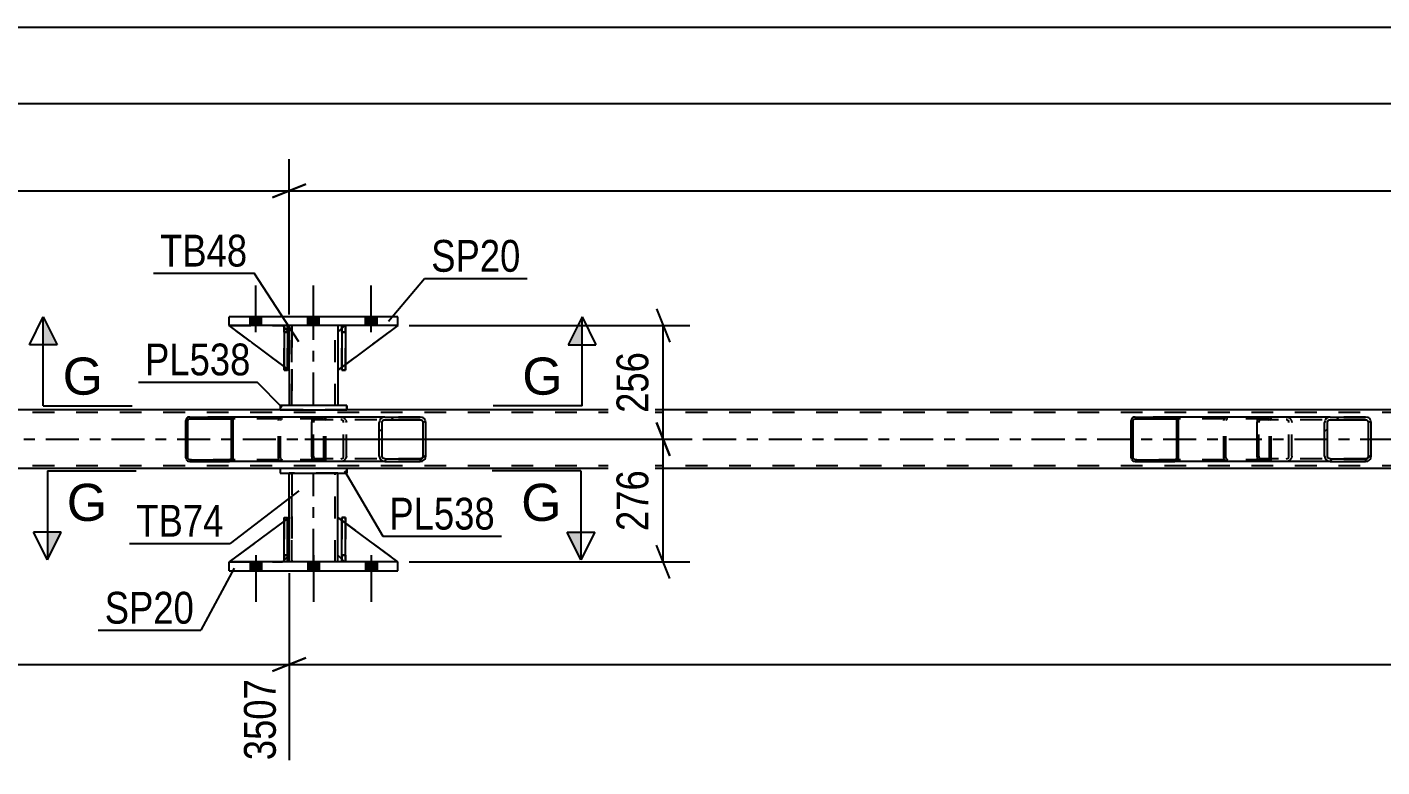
# Model space of a CAD drawing. Header units: millimetres. Extents: x 0 to 841, y 0 to 594.
# Drawn here: x 215.6 to 337.6, y 207.5 to 274.2 of the extents above; entities that cross this region are included whole.
import ezdxf

# ---------------------------------------------------------------- set-up
doc = ezdxf.new("R2010")
doc.units = ezdxf.units.MM
doc.linetypes.add('DXK_LINE_DOT2', pattern=[3.9198, 1.9599, -1.9599])
doc.linetypes.add('DXK_LINE_DOT3', pattern=[5.9187, 2.979, -0.9799, 0.9799, -0.9799])
doc.styles.add('Arial', font='ARIAL.TTF', dxfattribs={"height": 0.2})
doc.styles.add('Arial Narrow', font='ARIALN.TTF', dxfattribs={"height": 0.2})

# ---------------------------------------------------------------- blocks, each defined once
blk = doc.blocks.new('Bolt-814748305-2483 - 2466')
at = {"linetype": 'Continuous'}
for points in [[(236.73, 225.99), (235.69, 225.99), (235.69, 225.19), (236.73, 225.19)], [(236.73, 225.99), (235.69, 225.99), (235.69, 225.19), (236.73, 225.19)], [(236.73, 225.99), (235.69, 225.99), (235.69, 225.19), (236.73, 225.19)], [(241.93, 225.99), (240.89, 225.99), (240.89, 225.19), (241.93, 225.19)], [(241.93, 225.99), (240.89, 225.99), (240.89, 225.19), (241.93, 225.19)], [(247.13, 225.99), (246.09, 225.99), (246.09, 225.19), (247.13, 225.19)], [(247.13, 225.99), (246.09, 225.99), (246.09, 225.19), (247.13, 225.19)], [(247.13, 225.99), (246.09, 225.99), (246.09, 225.19), (247.13, 225.19)]]:
    blk.add_hatch(color=1, dxfattribs=at).paths.add_polyline_path(points)
at = {"color": 1, "linetype": 'Continuous'}
for p, q in [((235.69, 225.99), (235.69, 225.19)), ((235.69, 225.99), (235.69, 225.19)), ((235.69, 225.99), (235.69, 225.19)), ((236.21, 226.59), (236.21, 222.39)), ((236.21, 226.59), (236.21, 222.39)), ((236.21, 226.59), (236.21, 222.39)), ((236.73, 225.99), (236.73, 225.19)), ((236.73, 225.99), (236.73, 225.19)), ((236.73, 225.99), (236.73, 225.19)), ((240.89, 225.99), (240.89, 225.19)), ((240.89, 225.99), (240.89, 225.19)), ((241.41, 226.59), (241.41, 222.39)), ((241.41, 226.59), (241.41, 222.39)), ((241.93, 225.99), (241.93, 225.19)), ((241.93, 225.99), (241.93, 225.19)), ((246.09, 225.99), (246.09, 225.19)), ((246.09, 225.99), (246.09, 225.19)), ((246.09, 225.99), (246.09, 225.19)), ((246.61, 226.59), (246.61, 222.39)), ((246.61, 226.59), (246.61, 222.39)), ((246.61, 226.59), (246.61, 222.39)), ((247.13, 225.99), (247.13, 225.19)), ((247.13, 225.99), (247.13, 225.19)), ((247.13, 225.99), (247.13, 225.19))]:
    blk.add_line(p, q, dxfattribs=at)
blk = doc.blocks.new('Part-814748305-2604 - 2466')
at = {"color": 2, "linetype": 'Continuous'}
for p, q in [((244.28, 247.27), (243.96, 247.27)), ((243.96, 247.27), (243.96, 243.27)), ((244.28, 247.27), (244.28, 247.27)), ((244.28, 247.27), (244.28, 243.27)), ((244.28, 243.27), (243.96, 243.27))]:
    blk.add_line(p, q, dxfattribs=at)
at = {"color": 7, "linetype": 'DXK_LINE_DOT2'}
for p, q in [((243.96, 246.67), (243.96, 247.27)), ((244.28, 246.67), (243.96, 246.67)), ((243.96, 246.67), (243.96, 243.27)), ((244.28, 246.67), (244.28, 247.27)), ((244.28, 247.27), (244.28, 247.27)), ((244.28, 243.27), (244.28, 246.67))]:
    blk.add_line(p, q, dxfattribs=at)
blk = doc.blocks.new('Bolt-814748305-2484 - 2466')
at = {"linetype": 'Continuous'}
for points in [[(235.69, 247.27), (236.73, 247.27), (236.73, 248.07), (235.69, 248.07)], [(235.69, 247.27), (236.73, 247.27), (236.73, 248.07), (235.69, 248.07)], [(235.69, 247.27), (236.73, 247.27), (236.73, 248.07), (235.69, 248.07)], [(240.89, 247.27), (241.93, 247.27), (241.93, 248.07), (240.89, 248.07)], [(240.89, 247.27), (241.93, 247.27), (241.93, 248.07), (240.89, 248.07)], [(246.09, 247.27), (247.13, 247.27), (247.13, 248.07), (246.09, 248.07)], [(246.09, 247.27), (247.13, 247.27), (247.13, 248.07), (246.09, 248.07)], [(246.09, 247.27), (247.13, 247.27), (247.13, 248.07), (246.09, 248.07)]]:
    blk.add_hatch(color=1, dxfattribs=at).paths.add_polyline_path(points)
at = {"color": 1, "linetype": 'Continuous'}
for p, q in [((236.21, 246.67), (236.21, 250.87)), ((236.21, 246.67), (236.21, 250.87)), ((236.21, 246.67), (236.21, 250.87)), ((241.41, 246.67), (241.41, 250.87)), ((241.41, 246.67), (241.41, 250.87)), ((246.61, 246.67), (246.61, 250.87)), ((246.61, 246.67), (246.61, 250.87)), ((246.61, 246.67), (246.61, 250.87)), ((235.69, 247.27), (235.69, 248.07)), ((235.69, 247.27), (235.69, 248.07)), ((235.69, 247.27), (235.69, 248.07)), ((236.73, 247.27), (236.73, 248.07)), ((236.73, 247.27), (236.73, 248.07)), ((236.73, 247.27), (236.73, 248.07)), ((240.89, 247.27), (240.89, 248.07)), ((240.89, 247.27), (240.89, 248.07)), ((241.93, 247.27), (241.93, 248.07)), ((241.93, 247.27), (241.93, 248.07)), ((246.09, 247.27), (246.09, 248.07)), ((246.09, 247.27), (246.09, 248.07)), ((246.09, 247.27), (246.09, 248.07)), ((247.13, 247.27), (247.13, 248.07)), ((247.13, 247.27), (247.13, 248.07)), ((247.13, 247.27), (247.13, 248.07))]:
    blk.add_line(p, q, dxfattribs=at)
blk = doc.blocks.new('Part-814748305-2548 - 2466')
at = {"color": 7, "linetype": 'DXK_LINE_DOT2'}
for p, q in [((762.93, 239.43), (98.59, 239.43)), ((244.41, 239.67), (238.41, 239.67)), ((762.93, 234.63), (98.59, 234.63)), ((244.41, 234.39), (238.41, 234.39))]:
    blk.add_line(p, q, dxfattribs=at)
at = {"color": 2, "linetype": 'Continuous'}
for p, q in [((238.41, 239.67), (99.93, 239.67)), ((493.81, 239.67), (244.41, 239.67)), ((238.41, 234.39), (99.93, 234.39)), ((493.81, 234.39), (244.41, 234.39))]:
    blk.add_line(p, q, dxfattribs=at)
at = {"color": 7, "linetype": 'DXK_LINE_DOT3'}
blk.add_line((98.92, 237.03), (762.93, 237.03), dxfattribs=at)
blk = doc.blocks.new('Part-814748305-2610 - 2466')
at = {"linetype": 'Continuous'}
h = blk.add_hatch(dxfattribs=at)
h.set_pattern_fill('', scale=0.7, style=0, pattern_type=0)
h.set_pattern_definition([(45, (234.1499, 238.8336), (-1.57154, 1.57154), [])])
h.paths.add_polyline_path([(234.18, 238.71), (234.15, 238.83), (234.08, 238.94), (233.97, 239.01), (233.84, 239.03), (230.26, 239.03), (230.13, 239.01), (230.02, 238.94), (229.95, 238.83), (229.92, 238.71), (229.92, 235.35), (229.95, 235.23), (230.02, 235.12), (230.13, 235.06), (230.26, 235.03), (233.84, 235.03), (233.97, 235.06), (234.08, 235.12), (234.15, 235.23), (234.18, 235.35)])
h.paths.add_polyline_path([(233.99, 235.29), (233.96, 235.24), (233.9, 235.2), (233.84, 235.19), (230.26, 235.19), (230.19, 235.2), (230.14, 235.24), (230.1, 235.29), (230.09, 235.35), (230.09, 238.71), (230.1, 238.77), (230.14, 238.82), (230.19, 238.86), (230.26, 238.87), (233.84, 238.87), (233.9, 238.86), (233.96, 238.82), (233.99, 238.77), (234.01, 238.71), (234.01, 235.35)])
at = {"color": 2, "linetype": 'Continuous'}
for p, q in [((229.95, 238.83), (229.92, 238.71)), ((229.92, 235.35), (229.92, 238.71)), ((230.09, 238.71), (230.1, 238.77)), ((230.09, 235.35), (230.09, 238.71)), ((230.1, 238.77), (230.14, 238.82)), ((230.26, 239.03), (230.13, 239.01)), ((230.14, 238.82), (230.19, 238.86)), ((230.19, 238.86), (230.26, 238.87)), ((230.26, 239.03), (233.84, 239.03)), ((230.26, 238.87), (233.84, 238.87)), ((241.53, 239.03), (233.84, 239.03)), ((233.97, 239.01), (233.84, 239.03)), ((233.84, 238.87), (233.9, 238.86)), ((233.9, 238.86), (233.96, 238.82)), ((233.96, 238.82), (233.99, 238.77)), ((233.99, 238.77), (234.01, 238.71)), ((234.01, 235.35), (234.01, 238.71)), ((234.18, 238.71), (234.15, 238.83)), ((234.18, 235.35), (234.18, 238.71)), ((229.92, 235.35), (229.95, 235.23)), ((230.1, 235.29), (230.09, 235.35)), ((230.14, 235.24), (230.1, 235.29)), ((230.13, 235.06), (230.26, 235.03)), ((230.19, 235.2), (230.14, 235.24)), ((230.26, 235.19), (230.19, 235.2)), ((230.26, 235.19), (233.84, 235.19)), ((230.26, 235.03), (233.84, 235.03)), ((233.9, 235.2), (233.84, 235.19)), ((233.84, 235.03), (233.97, 235.06)), ((241.53, 235.03), (233.84, 235.03)), ((233.96, 235.24), (233.9, 235.2)), ((233.99, 235.29), (233.96, 235.24)), ((234.01, 235.35), (233.99, 235.29)), ((234.15, 235.23), (234.18, 235.35))]:
    blk.add_line(p, q, dxfattribs=at)
at = {"color": 7, "linetype": 'DXK_LINE_DOT2'}
for p, q in [((233.84, 239.03), (230.26, 239.03)), ((242.18, 238.87), (230.26, 238.87)), ((238.27, 238.71), (238.29, 238.83)), ((238.27, 235.35), (238.27, 238.71)), ((238.45, 238.77), (238.44, 238.71)), ((238.44, 235.35), (238.44, 238.71)), ((238.49, 238.82), (238.45, 238.77)), ((238.48, 239.01), (238.61, 239.03)), ((238.54, 238.86), (238.49, 238.82)), ((238.61, 238.87), (238.54, 238.86)), ((242.18, 239.03), (241.53, 239.03)), ((242.18, 239.03), (242.31, 239.01)), ((242.25, 238.86), (242.18, 238.87)), ((242.3, 238.82), (242.25, 238.86)), ((242.34, 238.77), (242.3, 238.82)), ((242.35, 238.71), (242.34, 238.77)), ((242.35, 235.35), (242.35, 238.71)), ((242.5, 238.83), (242.52, 238.73)), ((242.52, 238.73), (242.53, 238.71)), ((242.53, 235.35), (242.53, 238.71)), ((242.18, 235.19), (230.26, 235.19)), ((233.84, 235.03), (230.26, 235.03)), ((238.29, 235.23), (238.27, 235.35)), ((238.44, 235.35), (238.45, 235.29)), ((238.45, 235.29), (238.49, 235.24)), ((238.61, 235.03), (238.48, 235.06)), ((238.49, 235.24), (238.5, 235.23)), ((238.5, 235.23), (238.54, 235.2)), ((238.54, 235.2), (238.61, 235.19)), ((242.18, 235.03), (241.53, 235.03)), ((242.18, 235.19), (242.25, 235.2)), ((242.31, 235.06), (242.18, 235.03)), ((242.25, 235.2), (242.3, 235.24)), ((242.3, 235.24), (242.34, 235.29)), ((242.34, 235.29), (242.35, 235.35)), ((242.52, 235.33), (242.5, 235.23)), ((242.53, 235.35), (242.52, 235.33))]:
    blk.add_line(p, q, dxfattribs=at)
at = {"color": 2, "linetype": 'Continuous'}
for centre, start, end in [((230.25, 238.7), 110.7583, 155.68), ((233.85, 238.7), 24.32, 69.2417), ((230.25, 235.36), 204.32, 249.2417), ((233.85, 235.36), 290.7583, 335.68)]:
    blk.add_arc(centre, 0.331, start, end, dxfattribs=at)
at = {"color": 7, "linetype": 'DXK_LINE_DOT2'}
for centre, start, end in [((238.6, 238.7), 110.7583, 155.68), ((242.2, 238.7), 24.32, 69.2417), ((238.6, 235.36), 204.32, 249.2417), ((242.2, 235.36), 290.7583, 335.68)]:
    blk.add_arc(centre, 0.331, start, end, dxfattribs=at)
blk = doc.blocks.new('Part-814748305-2624 - 2466')
at = {"color": 2, "linetype": 'Continuous'}
for p, q in [((239.21, 247.27), (239.21, 246.67)), ((243.61, 247.27), (243.61, 246.67)), ((239.21, 243.27), (239.21, 240.07)), ((243.61, 243.27), (243.61, 240.07))]:
    blk.add_line(p, q, dxfattribs=at)
at = {"color": 7, "linetype": 'DXK_LINE_DOT2'}
for p, q in [((243.61, 247.27), (239.21, 247.27)), ((239.21, 247.27), (239.21, 240.07)), ((239.21, 246.67), (239.21, 243.27)), ((239.45, 240.07), (239.45, 247.27)), ((239.45, 247.27), (239.45, 240.07)), ((243.37, 240.07), (243.37, 247.27)), ((243.37, 240.07), (243.37, 247.27)), ((243.61, 247.27), (243.61, 240.07)), ((243.61, 246.67), (243.61, 243.27)), ((243.61, 240.07), (239.21, 240.07))]:
    blk.add_line(p, q, dxfattribs=at)
at = {"color": 7, "linetype": 'DXK_LINE_DOT3'}
blk.add_line((241.41, 240.07), (241.41, 247.27), dxfattribs=at)
blk = doc.blocks.new('Part-814748305-2597 - 2466')
at = {"color": 2, "linetype": 'Continuous'}
for p, q in [((238.41, 240.07), (238.41, 239.67)), ((244.41, 240.07), (238.41, 240.07)), ((238.41, 239.67), (244.41, 239.67)), ((244.41, 240.07), (244.41, 239.67)), ((244.41, 240.07), (244.41, 240.07)), ((244.41, 239.67), (244.41, 239.67))]:
    blk.add_line(p, q, dxfattribs=at)
at = {"color": 7, "linetype": 'DXK_LINE_DOT2'}
for p, q in [((238.41, 240.07), (238.41, 239.67)), ((244.41, 239.67), (244.41, 240.07)), ((244.41, 240.07), (244.41, 240.07)), ((244.41, 239.67), (244.41, 239.67))]:
    blk.add_line(p, q, dxfattribs=at)
blk = doc.blocks.new('Part-814748305-2609 - 2466')
at = {"linetype": 'Continuous'}
h = blk.add_hatch(dxfattribs=at)
h.set_pattern_fill('', scale=0.7, style=0, pattern_type=0)
h.set_pattern_definition([(45, (251.4817, 238.7348), (-1.57154, 1.57154), [])])
h.paths.add_polyline_path([(251.52, 238.55), (251.48, 238.73), (251.37, 238.89), (251.21, 238.99), (251.02, 239.03), (247.83, 239.03), (247.64, 238.99), (247.48, 238.89), (247.37, 238.73), (247.33, 238.55), (247.33, 235.51), (247.37, 235.33), (247.48, 235.17), (247.64, 235.07), (247.83, 235.03), (251.02, 235.03), (251.21, 235.07), (251.37, 235.17), (251.48, 235.33), (251.52, 235.51)])
h.paths.add_polyline_path([(251.25, 235.42), (251.19, 235.34), (251.11, 235.29), (251.02, 235.27), (247.83, 235.27), (247.74, 235.29), (247.66, 235.34), (247.6, 235.42), (247.58, 235.51), (247.58, 238.55), (247.6, 238.64), (247.66, 238.72), (247.74, 238.77), (247.83, 238.79), (251.02, 238.79), (251.11, 238.77), (251.19, 238.72), (251.25, 238.64), (251.27, 238.55), (251.27, 235.51)])
at = {"color": 2, "linetype": 'Continuous'}
for p, q in [((241.26, 238.55), (241.28, 238.73)), ((241.26, 235.51), (241.26, 238.55)), ((241.28, 238.73), (241.34, 238.89)), ((241.34, 238.89), (241.43, 238.99)), ((241.43, 238.99), (241.53, 239.03)), ((247.83, 239.03), (241.53, 239.03)), ((247.37, 238.73), (247.33, 238.55)), ((247.33, 235.51), (247.33, 238.55)), ((247.58, 238.55), (247.6, 238.64)), ((247.58, 235.51), (247.58, 238.55)), ((247.6, 238.64), (247.66, 238.72)), ((247.83, 239.03), (247.64, 238.99)), ((247.66, 238.72), (247.74, 238.77)), ((247.74, 238.77), (247.83, 238.79)), ((247.83, 239.03), (251.02, 239.03)), ((247.83, 238.79), (251.02, 238.79)), ((251.21, 238.99), (251.02, 239.03)), ((251.02, 238.79), (251.11, 238.77)), ((251.11, 238.77), (251.19, 238.72)), ((251.19, 238.72), (251.25, 238.64)), ((251.25, 238.64), (251.27, 238.55)), ((251.27, 235.51), (251.27, 238.55)), ((251.52, 238.55), (251.48, 238.73)), ((251.52, 235.51), (251.52, 238.55)), ((241.28, 235.33), (241.26, 235.51)), ((247.33, 235.51), (247.37, 235.33)), ((247.6, 235.42), (247.58, 235.51)), ((251.27, 235.51), (251.25, 235.42)), ((251.48, 235.33), (251.52, 235.51)), ((241.34, 235.17), (241.28, 235.33)), ((241.43, 235.07), (241.34, 235.17)), ((241.53, 235.03), (241.43, 235.07)), ((247.83, 235.03), (241.53, 235.03)), ((247.66, 235.34), (247.6, 235.42)), ((247.64, 235.07), (247.83, 235.03)), ((247.74, 235.29), (247.66, 235.34)), ((247.83, 235.27), (247.74, 235.29)), ((247.83, 235.27), (251.02, 235.27)), ((247.83, 235.03), (251.02, 235.03)), ((251.11, 235.29), (251.02, 235.27)), ((251.02, 235.03), (251.21, 235.07)), ((251.19, 235.34), (251.11, 235.29)), ((251.25, 235.42), (251.19, 235.34))]:
    blk.add_line(p, q, dxfattribs=at)
at = {"color": 7, "linetype": 'DXK_LINE_DOT2'}
for p, q in [((241.41, 238.64), (241.4, 238.55)), ((241.4, 235.51), (241.4, 238.55)), ((241.44, 238.72), (241.41, 238.64)), ((241.48, 238.77), (241.44, 238.72)), ((241.53, 238.79), (241.48, 238.77)), ((251.02, 238.79), (241.53, 238.79)), ((242.53, 238.79), (242.53, 239.03)), ((243.87, 239.03), (244.06, 238.99)), ((243.96, 238.77), (243.87, 238.79)), ((244.04, 238.72), (243.96, 238.77)), ((244.1, 238.64), (244.04, 238.72)), ((244.12, 238.55), (244.1, 238.64)), ((244.12, 235.51), (244.12, 238.55)), ((244.33, 238.73), (244.37, 238.55)), ((244.37, 235.51), (244.37, 238.55)), ((251.02, 239.03), (247.83, 239.03)), ((241.4, 235.51), (241.41, 235.42)), ((244.1, 235.42), (244.12, 235.51)), ((244.37, 235.51), (244.33, 235.33)), ((241.41, 235.42), (241.44, 235.34)), ((241.44, 235.34), (241.48, 235.29)), ((241.48, 235.29), (241.53, 235.27)), ((251.02, 235.27), (241.53, 235.27)), ((242.53, 235.03), (242.53, 235.27)), ((243.87, 235.27), (243.96, 235.29)), ((244.06, 235.07), (243.87, 235.03)), ((243.96, 235.29), (244.04, 235.34)), ((244.04, 235.34), (244.1, 235.42)), ((251.02, 235.03), (247.83, 235.03))]:
    blk.add_line(p, q, dxfattribs=at)
for centre, start, end in [((243.88, 238.54), 23.8494, 68.8059), ((243.88, 235.53), 291.1941, 336.1506)]:
    blk.add_arc(centre, 0.492, start, end, dxfattribs=at)
at = {"color": 2, "linetype": 'Continuous'}
for centre, start, end in [((247.82, 238.54), 111.1941, 156.1506), ((251.03, 238.54), 23.8494, 68.8059), ((247.82, 235.53), 203.8494, 248.8059), ((251.03, 235.53), 291.1941, 336.1506)]:
    blk.add_arc(centre, 0.492, start, end, dxfattribs=at)
blk = doc.blocks.new('Part-814748305-2626 - 2466')
at = {"color": 7, "linetype": 'DXK_LINE_DOT2'}
for p, q in [((238.76, 246.67), (238.76, 247.27)), ((238.76, 247.27), (238.76, 247.27)), ((238.76, 247.27), (238.76, 243.27)), ((239.08, 247.27), (238.76, 247.27)), ((238.76, 243.27), (238.76, 246.67)), ((238.76, 246.67), (239.08, 246.67)), ((239.08, 246.67), (239.08, 247.27)), ((239.08, 243.27), (239.08, 247.27)), ((239.08, 246.67), (239.08, 243.27)), ((238.76, 243.27), (239.08, 243.27))]:
    blk.add_line(p, q, dxfattribs=at)
blk = doc.blocks.new('Part-814748305-2706 - 2466')
at = {"color": 2, "linetype": 'Continuous'}
for p, q in [((243.61, 226.59), (243.61, 229.99)), ((243.96, 229.73), (243.61, 229.99)), ((249.01, 225.99), (244.28, 229.49)), ((243.96, 226.24), (243.61, 226.59))]:
    blk.add_line(p, q, dxfattribs=at)
at = {"color": 7, "linetype": 'DXK_LINE_DOT2'}
for p, q in [((244.28, 229.49), (243.96, 229.73)), ((244.21, 225.99), (243.96, 226.24)), ((249.01, 225.99), (244.21, 225.99)), ((249.01, 225.99), (249.01, 225.99)), ((249.01, 225.99), (249.01, 225.99))]:
    blk.add_line(p, q, dxfattribs=at)
blk = doc.blocks.new('Part-814748305-2707 - 2466')
at = {"color": 7, "linetype": 'DXK_LINE_DOT2'}
for p, q in [((243.61, 226.59), (243.61, 229.99)), ((243.61, 229.99), (249.01, 225.99)), ((244.21, 225.99), (243.61, 226.59)), ((249.01, 225.99), (244.21, 225.99))]:
    blk.add_line(p, q, dxfattribs=at)
blk = doc.blocks.new('Part-814748305-2708 - 2466')
at = {"color": 7, "linetype": 'DXK_LINE_DOT2'}
for p, q in [((243.96, 246.67), (243.96, 247.27)), ((243.96, 247.27), (243.96, 247.27)), ((243.96, 247.27), (243.96, 243.27)), ((244.28, 247.27), (243.96, 247.27)), ((243.96, 243.27), (243.96, 246.67)), ((243.96, 246.67), (244.28, 246.67)), ((244.28, 246.67), (244.28, 247.27)), ((244.28, 243.27), (244.28, 247.27)), ((244.28, 246.67), (244.28, 243.27)), ((243.96, 243.27), (244.28, 243.27))]:
    blk.add_line(p, q, dxfattribs=at)
blk = doc.blocks.new('Part-814748305-2709 - 2466')
at = {"color": 2, "linetype": 'Continuous'}
for p, q in [((238.76, 229.66), (233.81, 225.99)), ((239.21, 229.99), (239.08, 229.9)), ((239.21, 226.59), (239.21, 229.99)), ((238.76, 226.14), (238.61, 225.99)), ((239.21, 226.59), (239.08, 226.46)), ((239.21, 226.59), (239.21, 226.59))]:
    blk.add_line(p, q, dxfattribs=at)
at = {"color": 7, "linetype": 'DXK_LINE_DOT2'}
for p, q in [((239.08, 229.9), (238.76, 229.66)), ((239.21, 226.59), (239.21, 229.99)), ((233.81, 225.99), (238.61, 225.99)), ((239.21, 226.59), (238.61, 225.99)), ((239.08, 226.46), (238.76, 226.14))]:
    blk.add_line(p, q, dxfattribs=at)
blk = doc.blocks.new('Part-814748305-2710 - 2466')
at = {"color": 7, "linetype": 'DXK_LINE_DOT2'}
for p, q in [((239.21, 229.99), (233.81, 225.99)), ((239.21, 226.59), (239.21, 229.99)), ((239.21, 229.99), (239.21, 226.59)), ((233.81, 225.99), (238.61, 225.99)), ((238.61, 225.99), (239.21, 226.59)), ((239.21, 226.59), (238.61, 225.99)), ((239.21, 226.59), (239.21, 226.59))]:
    blk.add_line(p, q, dxfattribs=at)
blk = doc.blocks.new('Part-814748305-2711 - 2466')
at = {"color": 2, "linetype": 'Continuous'}
for p, q in [((238.76, 225.99), (238.76, 229.99)), ((238.76, 229.99), (239.08, 229.99)), ((239.08, 225.99), (239.08, 229.99)), ((238.76, 225.99), (238.76, 225.99)), ((239.08, 225.99), (238.76, 225.99))]:
    blk.add_line(p, q, dxfattribs=at)
at = {"color": 7, "linetype": 'DXK_LINE_DOT2'}
for p, q in [((238.76, 229.99), (238.76, 226.59)), ((239.08, 226.59), (239.08, 229.99)), ((238.76, 226.59), (238.76, 225.99)), ((238.76, 226.59), (239.08, 226.59)), ((239.08, 225.99), (239.08, 226.59)), ((239.08, 225.99), (239.08, 225.99))]:
    blk.add_line(p, q, dxfattribs=at)
blk = doc.blocks.new('Part-814748305-2713 - 2466')
at = {"color": 7, "linetype": 'DXK_LINE_DOT2'}
for p, q in [((238.76, 229.99), (239.08, 229.99)), ((238.76, 226.59), (238.76, 229.99)), ((238.76, 229.99), (238.76, 225.99)), ((239.08, 229.99), (239.08, 226.59)), ((239.08, 225.99), (239.08, 229.9)), ((239.08, 226.59), (238.76, 226.59)), ((238.76, 225.99), (238.76, 226.59)), ((239.08, 225.99), (238.76, 225.99)), ((239.08, 226.59), (239.08, 225.99)), ((239.08, 225.99), (239.08, 225.99))]:
    blk.add_line(p, q, dxfattribs=at)
blk = doc.blocks.new('Part-814748305-2715 - 2466')
at = {"linetype": 'Continuous'}
h = blk.add_hatch(dxfattribs=at)
h.set_pattern_fill('', scale=0.7, style=0, pattern_type=0)
h.set_pattern_definition([(45, (336.616, 238.7348), (-1.57154, 1.57154), [])])
h.paths.add_polyline_path([(336.65, 238.55), (336.62, 238.73), (336.51, 238.89), (336.34, 238.99), (336.15, 239.03), (332.97, 239.03), (332.77, 238.99), (332.61, 238.89), (332.5, 238.73), (332.46, 238.55), (332.46, 235.51), (332.5, 235.33), (332.61, 235.17), (332.77, 235.07), (332.97, 235.03), (336.15, 235.03), (336.34, 235.07), (336.51, 235.17), (336.62, 235.33), (336.65, 235.51)])
h.paths.add_polyline_path([(336.38, 235.42), (336.33, 235.34), (336.25, 235.29), (336.15, 235.27), (332.97, 235.27), (332.87, 235.29), (332.79, 235.34), (332.73, 235.42), (332.72, 235.51), (332.72, 238.55), (332.73, 238.64), (332.79, 238.72), (332.87, 238.77), (332.97, 238.79), (336.15, 238.79), (336.25, 238.77), (336.33, 238.72), (336.38, 238.64), (336.4, 238.55), (336.4, 235.51)])
at = {"color": 2, "linetype": 'Continuous'}
for p, q in [((326.4, 238.55), (326.42, 238.73)), ((326.4, 235.51), (326.4, 238.55)), ((326.42, 238.73), (326.48, 238.89)), ((326.48, 238.89), (326.56, 238.99)), ((326.56, 238.99), (326.67, 239.03)), ((332.97, 239.03), (326.67, 239.03)), ((332.5, 238.73), (332.46, 238.55)), ((332.46, 235.51), (332.46, 238.55)), ((332.72, 238.55), (332.73, 238.64)), ((332.72, 235.51), (332.72, 238.55)), ((332.73, 238.64), (332.79, 238.72)), ((332.97, 239.03), (332.77, 238.99)), ((332.79, 238.72), (332.87, 238.77)), ((332.87, 238.77), (332.97, 238.79)), ((332.97, 239.03), (336.15, 239.03)), ((332.97, 238.79), (336.15, 238.79)), ((336.34, 238.99), (336.15, 239.03)), ((336.15, 238.79), (336.25, 238.77)), ((336.25, 238.77), (336.33, 238.72)), ((336.33, 238.72), (336.38, 238.64)), ((336.38, 238.64), (336.4, 238.55)), ((336.4, 235.51), (336.4, 238.55)), ((336.65, 238.55), (336.62, 238.73)), ((336.65, 235.51), (336.65, 238.55)), ((326.42, 235.33), (326.4, 235.51)), ((332.46, 235.51), (332.5, 235.33)), ((332.73, 235.42), (332.72, 235.51)), ((336.4, 235.51), (336.38, 235.42)), ((336.62, 235.33), (336.65, 235.51)), ((326.48, 235.17), (326.42, 235.33)), ((326.56, 235.07), (326.48, 235.17)), ((326.67, 235.03), (326.56, 235.07)), ((332.97, 235.03), (326.67, 235.03)), ((332.79, 235.34), (332.73, 235.42)), ((332.77, 235.07), (332.97, 235.03)), ((332.87, 235.29), (332.79, 235.34)), ((332.97, 235.27), (332.87, 235.29)), ((332.97, 235.27), (336.15, 235.27)), ((332.97, 235.03), (336.15, 235.03)), ((336.25, 235.29), (336.15, 235.27)), ((336.15, 235.03), (336.34, 235.07)), ((336.33, 235.34), (336.25, 235.29)), ((336.38, 235.42), (336.33, 235.34))]:
    blk.add_line(p, q, dxfattribs=at)
at = {"color": 7, "linetype": 'DXK_LINE_DOT2'}
for p, q in [((326.54, 238.64), (326.53, 238.55)), ((326.53, 235.51), (326.53, 238.55)), ((326.57, 238.72), (326.54, 238.64)), ((326.62, 238.77), (326.57, 238.72)), ((326.67, 238.79), (326.62, 238.77)), ((336.15, 238.79), (326.67, 238.79)), ((327.66, 238.79), (327.66, 239.03)), ((329, 239.03), (329.19, 238.99)), ((329.1, 238.77), (329, 238.79)), ((329.18, 238.72), (329.1, 238.77)), ((329.23, 238.64), (329.18, 238.72)), ((329.25, 238.55), (329.23, 238.64)), ((329.25, 235.51), (329.25, 238.55)), ((329.47, 238.73), (329.5, 238.55)), ((329.5, 235.51), (329.5, 238.55)), ((336.15, 239.03), (332.97, 239.03)), ((326.53, 235.51), (326.54, 235.42)), ((329.23, 235.42), (329.25, 235.51)), ((329.5, 235.51), (329.47, 235.33)), ((326.54, 235.42), (326.57, 235.34)), ((326.57, 235.34), (326.62, 235.29)), ((326.62, 235.29), (326.67, 235.27)), ((336.15, 235.27), (326.67, 235.27)), ((327.66, 235.03), (327.66, 235.27)), ((329, 235.27), (329.1, 235.29)), ((329.19, 235.07), (329, 235.03)), ((329.1, 235.29), (329.18, 235.34)), ((329.18, 235.34), (329.23, 235.42)), ((336.15, 235.03), (332.97, 235.03))]:
    blk.add_line(p, q, dxfattribs=at)
for centre, start, end in [((329.02, 238.54), 23.8494, 68.8059), ((329.02, 235.53), 291.1941, 336.1506)]:
    blk.add_arc(centre, 0.492, start, end, dxfattribs=at)
at = {"color": 2, "linetype": 'Continuous'}
for centre, start, end in [((332.95, 238.54), 111.1941, 156.1506), ((336.17, 238.54), 23.8494, 68.8059), ((332.95, 235.53), 203.8494, 248.8059), ((336.17, 235.53), 291.1941, 336.1506)]:
    blk.add_arc(centre, 0.492, start, end, dxfattribs=at)
blk = doc.blocks.new('Part-814748305-2717 - 2466')
at = {"color": 2, "linetype": 'Continuous'}
for p, q in [((239.08, 247.27), (238.76, 247.27)), ((238.76, 247.27), (238.76, 243.27)), ((239.08, 247.27), (239.08, 247.27)), ((239.08, 247.27), (239.08, 243.27)), ((239.08, 243.27), (238.76, 243.27))]:
    blk.add_line(p, q, dxfattribs=at)
at = {"color": 7, "linetype": 'DXK_LINE_DOT2'}
for p, q in [((238.76, 246.67), (238.76, 247.27)), ((239.08, 246.67), (238.76, 246.67)), ((238.76, 246.67), (238.76, 243.27)), ((239.08, 246.67), (239.08, 247.27)), ((239.08, 247.27), (239.08, 247.27)), ((239.08, 243.27), (239.08, 246.67))]:
    blk.add_line(p, q, dxfattribs=at)
blk = doc.blocks.new('Part-814748305-2718 - 2466')
at = {"color": 7, "linetype": 'DXK_LINE_DOT2'}
for p, q in [((239.21, 243.27), (233.81, 247.27)), ((233.81, 247.27), (238.61, 247.27)), ((238.61, 247.27), (239.21, 246.67)), ((239.21, 246.67), (238.61, 247.27)), ((239.21, 246.67), (239.21, 243.27)), ((239.21, 246.67), (239.21, 246.67)), ((239.21, 246.67), (239.21, 243.27))]:
    blk.add_line(p, q, dxfattribs=at)
blk = doc.blocks.new('Part-814748305-2719 - 2466')
at = {"color": 2, "linetype": 'Continuous'}
for p, q in [((238.76, 243.6), (233.81, 247.27)), ((238.76, 247.12), (238.61, 247.27)), ((239.21, 246.67), (239.08, 246.8)), ((239.21, 246.67), (239.21, 246.67)), ((239.21, 243.27), (239.21, 246.67)), ((239.08, 243.36), (239.21, 243.27)), ((239.21, 243.27), (239.21, 243.27))]:
    blk.add_line(p, q, dxfattribs=at)
at = {"color": 7, "linetype": 'DXK_LINE_DOT2'}
for p, q in [((238.61, 247.27), (233.81, 247.27)), ((238.61, 247.27), (239.21, 246.67)), ((239.08, 246.8), (238.76, 247.12)), ((239.21, 246.67), (239.21, 243.27)), ((239.08, 243.36), (238.76, 243.6))]:
    blk.add_line(p, q, dxfattribs=at)
blk = doc.blocks.new('Part-814748305-2720 - 2466')
at = {"color": 7, "linetype": 'DXK_LINE_DOT2'}
for p, q in [((244.21, 247.27), (243.61, 246.67)), ((243.61, 243.27), (249.01, 247.27)), ((243.61, 246.67), (243.61, 243.27)), ((249.01, 247.27), (244.21, 247.27))]:
    blk.add_line(p, q, dxfattribs=at)
blk = doc.blocks.new('Part-814748305-2721 - 2466')
at = {"color": 2, "linetype": 'Continuous'}
for p, q in [((243.96, 247.02), (243.61, 246.67)), ((243.61, 246.67), (243.61, 243.27)), ((249.01, 247.27), (244.28, 243.77)), ((243.96, 243.53), (243.61, 243.27))]:
    blk.add_line(p, q, dxfattribs=at)
at = {"color": 7, "linetype": 'DXK_LINE_DOT2'}
for p, q in [((244.21, 247.27), (243.96, 247.02)), ((249.01, 247.27), (244.21, 247.27)), ((244.28, 243.77), (243.96, 243.53))]:
    blk.add_line(p, q, dxfattribs=at)
blk = doc.blocks.new('Part-814748305-2740 - 2466')
at = {"linetype": 'Continuous'}
h = blk.add_hatch(dxfattribs=at)
h.set_pattern_fill('', scale=0.7, style=0, pattern_type=0)
h.set_pattern_definition([(45, (319.2841, 238.8336), (-1.57154, 1.57154), [])])
h.paths.add_polyline_path([(319.31, 238.71), (319.28, 238.83), (319.21, 238.94), (319.1, 239.01), (318.97, 239.03), (315.39, 239.03), (315.26, 239.01), (315.15, 238.94), (315.08, 238.83), (315.05, 238.71), (315.05, 235.35), (315.08, 235.23), (315.15, 235.12), (315.26, 235.06), (315.39, 235.03), (318.97, 235.03), (319.1, 235.06), (319.21, 235.12), (319.28, 235.23), (319.31, 235.35)])
h.paths.add_polyline_path([(319.13, 235.29), (319.09, 235.24), (319.03, 235.2), (318.97, 235.19), (315.39, 235.19), (315.33, 235.2), (315.27, 235.24), (315.24, 235.29), (315.22, 235.35), (315.22, 238.71), (315.24, 238.77), (315.27, 238.82), (315.33, 238.86), (315.39, 238.87), (318.97, 238.87), (319.03, 238.86), (319.09, 238.82), (319.13, 238.77), (319.14, 238.71), (319.14, 235.35)])
at = {"color": 2, "linetype": 'Continuous'}
for p, q in [((315.08, 238.83), (315.05, 238.71)), ((315.05, 235.35), (315.05, 238.71)), ((315.22, 238.71), (315.24, 238.77)), ((315.22, 235.35), (315.22, 238.71)), ((315.24, 238.77), (315.27, 238.82)), ((315.39, 239.03), (315.26, 239.01)), ((315.27, 238.82), (315.33, 238.86)), ((315.33, 238.86), (315.39, 238.87)), ((315.39, 239.03), (318.97, 239.03)), ((315.39, 238.87), (318.97, 238.87)), ((326.67, 239.03), (318.97, 239.03)), ((319.1, 239.01), (318.97, 239.03)), ((318.97, 238.87), (319.03, 238.86)), ((319.03, 238.86), (319.09, 238.82)), ((319.09, 238.82), (319.13, 238.77)), ((319.13, 238.77), (319.14, 238.71)), ((319.14, 235.35), (319.14, 238.71)), ((319.31, 238.71), (319.28, 238.83)), ((319.31, 235.35), (319.31, 238.71)), ((315.05, 235.35), (315.08, 235.23)), ((315.24, 235.29), (315.22, 235.35)), ((315.27, 235.24), (315.24, 235.29)), ((315.26, 235.06), (315.39, 235.03)), ((315.33, 235.2), (315.27, 235.24)), ((315.39, 235.19), (315.33, 235.2)), ((315.39, 235.19), (318.97, 235.19)), ((315.39, 235.03), (318.97, 235.03)), ((319.03, 235.2), (318.97, 235.19)), ((318.97, 235.03), (319.1, 235.06)), ((326.67, 235.03), (318.97, 235.03)), ((319.09, 235.24), (319.03, 235.2)), ((319.13, 235.29), (319.09, 235.24)), ((319.14, 235.35), (319.13, 235.29)), ((319.28, 235.23), (319.31, 235.35))]:
    blk.add_line(p, q, dxfattribs=at)
at = {"color": 7, "linetype": 'DXK_LINE_DOT2'}
for p, q in [((318.97, 239.03), (315.39, 239.03)), ((327.32, 238.87), (315.39, 238.87)), ((323.4, 238.71), (323.43, 238.83)), ((323.4, 235.35), (323.4, 238.71)), ((323.59, 238.77), (323.57, 238.71)), ((323.57, 235.35), (323.57, 238.71)), ((323.62, 238.82), (323.59, 238.77)), ((323.61, 239.01), (323.74, 239.03)), ((323.68, 238.86), (323.62, 238.82)), ((323.74, 238.87), (323.68, 238.86)), ((327.32, 239.03), (326.67, 239.03)), ((327.32, 239.03), (327.45, 239.01)), ((327.38, 238.86), (327.32, 238.87)), ((327.44, 238.82), (327.38, 238.86)), ((327.48, 238.77), (327.44, 238.82)), ((327.49, 238.71), (327.48, 238.77)), ((327.49, 235.35), (327.49, 238.71)), ((327.63, 238.83), (327.66, 238.71)), ((327.66, 235.35), (327.66, 238.71)), ((327.32, 235.19), (315.39, 235.19)), ((318.97, 235.03), (315.39, 235.03)), ((323.43, 235.23), (323.4, 235.35)), ((323.57, 235.35), (323.59, 235.29)), ((323.59, 235.29), (323.62, 235.24)), ((323.74, 235.03), (323.61, 235.06)), ((323.62, 235.24), (323.64, 235.23)), ((323.64, 235.23), (323.68, 235.2)), ((323.68, 235.2), (323.74, 235.19)), ((327.32, 235.03), (326.67, 235.03)), ((327.32, 235.19), (327.38, 235.2)), ((327.45, 235.06), (327.32, 235.03)), ((327.38, 235.2), (327.44, 235.24)), ((327.44, 235.24), (327.48, 235.29)), ((327.48, 235.29), (327.49, 235.35)), ((327.66, 235.35), (327.63, 235.23))]:
    blk.add_line(p, q, dxfattribs=at)
at = {"color": 2, "linetype": 'Continuous'}
for centre, start, end in [((315.38, 238.7), 110.7583, 155.68), ((318.98, 238.7), 24.32, 69.2417), ((315.38, 235.36), 204.32, 249.2417), ((318.98, 235.36), 290.7583, 335.68)]:
    blk.add_arc(centre, 0.331, start, end, dxfattribs=at)
at = {"color": 7, "linetype": 'DXK_LINE_DOT2'}
for centre, start, end in [((323.73, 238.7), 110.7583, 155.68), ((327.33, 238.7), 24.32, 69.2417), ((323.73, 235.36), 204.32, 249.2417), ((327.33, 235.36), 290.7583, 335.68)]:
    blk.add_arc(centre, 0.331, start, end, dxfattribs=at)
blk = doc.blocks.new('Part-814748305-2748 - 2466')
at = {"color": 2, "linetype": 'Continuous'}
for p, q in [((243.96, 225.99), (243.96, 229.99)), ((243.96, 229.99), (244.28, 229.99)), ((244.28, 225.99), (244.28, 229.99)), ((243.96, 225.99), (243.96, 225.99)), ((244.28, 225.99), (243.96, 225.99))]:
    blk.add_line(p, q, dxfattribs=at)
at = {"color": 7, "linetype": 'DXK_LINE_DOT2'}
for p, q in [((243.96, 229.99), (243.96, 226.59)), ((244.28, 226.59), (244.28, 229.99)), ((243.96, 226.59), (243.96, 225.99)), ((243.96, 226.59), (244.28, 226.59)), ((244.28, 225.99), (244.28, 226.59)), ((244.28, 225.99), (244.28, 225.99))]:
    blk.add_line(p, q, dxfattribs=at)
blk = doc.blocks.new('Part-814748305-2750 - 2466')
at = {"color": 7, "linetype": 'DXK_LINE_DOT2'}
for p, q in [((244.28, 229.99), (243.96, 229.99)), ((243.96, 226.59), (243.96, 229.99)), ((243.96, 229.99), (243.96, 225.99)), ((244.28, 229.99), (244.28, 226.59)), ((244.28, 225.99), (244.28, 229.99)), ((244.28, 226.59), (243.96, 226.59)), ((243.96, 225.99), (243.96, 226.59)), ((244.28, 225.99), (243.96, 225.99)), ((244.28, 226.59), (244.28, 225.99)), ((244.28, 225.99), (244.28, 225.99))]:
    blk.add_line(p, q, dxfattribs=at)
blk = doc.blocks.new('Part-814748305-2756 - 2466')
at = {"color": 2, "linetype": 'Continuous'}
for p, q in [((238.41, 234.39), (238.41, 233.99)), ((244.41, 234.39), (238.41, 234.39)), ((244.41, 234.39), (244.41, 233.99)), ((244.41, 234.39), (244.41, 234.39)), ((238.41, 233.99), (244.41, 233.99)), ((244.41, 233.99), (244.41, 233.99))]:
    blk.add_line(p, q, dxfattribs=at)
at = {"color": 7, "linetype": 'DXK_LINE_DOT2'}
for p, q in [((238.41, 234.39), (238.41, 233.99)), ((244.41, 233.99), (244.41, 234.39)), ((244.41, 234.39), (244.41, 234.39)), ((244.41, 233.99), (244.41, 233.99))]:
    blk.add_line(p, q, dxfattribs=at)
blk = doc.blocks.new('Part-814748305-2761 - 2466')
at = {"color": 2, "linetype": 'Continuous'}
for p, q in [((239.21, 229.99), (239.21, 233.99)), ((243.61, 229.99), (243.61, 233.99)), ((239.21, 225.99), (239.21, 226.59)), ((243.61, 225.99), (243.61, 226.59))]:
    blk.add_line(p, q, dxfattribs=at)
at = {"color": 7, "linetype": 'DXK_LINE_DOT2'}
for p, q in [((243.61, 233.99), (239.21, 233.99)), ((239.21, 225.99), (239.21, 233.99)), ((239.45, 225.99), (239.45, 233.99)), ((239.45, 233.99), (239.45, 225.99)), ((243.37, 225.99), (243.37, 233.99)), ((243.37, 225.99), (243.37, 233.99)), ((243.61, 225.99), (243.61, 233.99)), ((239.21, 226.59), (239.21, 229.99)), ((243.61, 226.59), (243.61, 229.99)), ((243.61, 225.99), (239.21, 225.99))]:
    blk.add_line(p, q, dxfattribs=at)
at = {"color": 7, "linetype": 'DXK_LINE_DOT3'}
blk.add_line((241.41, 225.99), (241.41, 233.99), dxfattribs=at)
blk = doc.blocks.new('Part-814748305-2766 - 2466')
at = {"color": 2, "linetype": 'Continuous'}
for p, q in [((233.81, 247.27), (233.81, 248.07)), ((249.01, 248.07), (233.81, 248.07)), ((249.01, 247.27), (249.01, 248.07)), ((249.01, 247.27), (233.81, 247.27))]:
    blk.add_line(p, q, dxfattribs=at)
at = {"color": 7, "linetype": 'DXK_LINE_DOT2'}
for p, q in [((233.81, 247.27), (233.81, 248.07)), ((249.01, 247.27), (249.01, 248.07))]:
    blk.add_line(p, q, dxfattribs=at)
blk = doc.blocks.new('Part-814748305-2771 - 2466')
at = {"color": 2, "linetype": 'Continuous'}
for p, q in [((233.81, 225.19), (233.81, 225.99)), ((249.01, 225.99), (233.81, 225.99)), ((249.01, 225.19), (249.01, 225.99)), ((233.81, 225.19), (249.01, 225.19))]:
    blk.add_line(p, q, dxfattribs=at)
at = {"color": 7, "linetype": 'DXK_LINE_DOT2'}
for p, q in [((233.81, 225.19), (233.81, 225.99)), ((249.01, 225.19), (249.01, 225.99))]:
    blk.add_line(p, q, dxfattribs=at)
blk = doc.blocks.new('StraightDimension-814748305-2820 - 2466')
at = {"color": 7, "linetype": 'Continuous'}
for p, q in [((239.21, 248.27), (239.21, 262.27)), ((240.71, 260.02), (237.71, 258.82)), ((239.21, 259.42), (494.61, 259.42))]:
    blk.add_line(p, q, dxfattribs=at)
blk = doc.blocks.new('StraightDimension-814748305-2788 - 2466')
at = {"color": 7, "linetype": 'Continuous'}
for p, q in [((239.21, 224.99), (239.21, 208.13)), ((237.71, 216.14), (240.71, 217.34)), ((98.51, 216.74), (239.21, 216.74))]:
    blk.add_line(p, q, dxfattribs=at)
at = {"color": 0, "linetype": 'Continuous'}
blk.add_wipeout([(238.61, 216.04), (234.41, 216.04), (234.41, 207.53), (238.61, 207.53)], dxfattribs=at)
at = {"color": 3, "linetype": 'Continuous', "style": 'Arial Narrow'}
blk.add_text('3507', height=2.863, rotation=90.0002, dxfattribs=at).set_placement((238.01, 208.13))
blk = doc.blocks.new('StraightDimension-814748305-2795 - 2466')
at = {"color": 7, "linetype": 'Continuous'}
for p, q in [((239.21, 224.99), (239.21, 208.13)), ((240.71, 217.34), (237.71, 216.14)), ((239.21, 216.74), (494.61, 216.74))]:
    blk.add_line(p, q, dxfattribs=at)
blk = doc.blocks.new('StraightDimension-814748305-2813 - 2466')
at = {"color": 7, "linetype": 'Continuous'}
for p, q in [((239.21, 248.27), (239.21, 262.27)), ((237.71, 258.82), (240.71, 260.02)), ((98.51, 259.42), (239.21, 259.42))]:
    blk.add_line(p, q, dxfattribs=at)
blk = doc.blocks.new('StraightDimension-814748305-2853 - 2466')
at = {"color": 7, "linetype": 'Continuous'}
for p, q in [((272.31, 238.53), (273.51, 235.53)), ((240.64, 237.03), (275.31, 237.03)), ((272.91, 225.99), (272.91, 237.03)), ((273.51, 224.49), (272.31, 227.49)), ((250.01, 225.99), (275.31, 225.99))]:
    blk.add_line(p, q, dxfattribs=at)
at = {"color": 0}
blk.add_wipeout([(272.16, 234.85), (267.96, 234.85), (267.96, 228.17), (272.16, 228.17)], dxfattribs=at)
at = {"color": 3, "style": 'Arial Narrow'}
blk.add_text('276', height=2.863, rotation=90.0002, dxfattribs=at).set_placement((271.56, 228.77))
blk = doc.blocks.new('StraightDimension-814748305-2881 - 2466')
at = {"color": 7, "linetype": 'Continuous'}
for p, q in [((272.31, 248.77), (273.51, 245.77)), ((250.01, 247.27), (275.31, 247.27)), ((272.91, 237.03), (272.91, 247.27)), ((273.51, 235.53), (272.31, 238.53)), ((240.64, 237.03), (275.31, 237.03))]:
    blk.add_line(p, q, dxfattribs=at)
at = {"color": 0}
blk.add_wipeout([(272.16, 245.49), (267.96, 245.49), (267.96, 238.81), (272.16, 238.81)], dxfattribs=at)
at = {"color": 3, "style": 'Arial Narrow'}
blk.add_text('256', height=2.863, rotation=90.0002, dxfattribs=at).set_placement((271.56, 239.41))
blk = doc.blocks.new('StraightDimension-814748305-2910 - 2466')
at = {"color": 7, "linetype": 'Continuous'}
blk.add_line((97.28, 274.15), (773.79, 274.15), dxfattribs=at)
blk = doc.blocks.new('StraightDimension-814748305-8792 - 2466')
at = {"color": 7, "linetype": 'Continuous'}
blk.add_line((97.92, 267.27), (773.15, 267.27), dxfattribs=at)
blk = doc.blocks.new('Mark-814748305-2593 - 2466')
at = {"color": 0}
blk.add_wipeout([(235.74, 242.79), (235.74, 245.79), (226.24, 245.79), (226.24, 242.79)], dxfattribs=at)
blk.add_wipeout([(235.74, 242.79), (235.74, 245.79), (226.24, 245.79), (226.24, 242.79)], dxfattribs=at)
at = {"color": 30, "linetype": 'Continuous'}
for p in [(225.64, 242.19), (238.58, 239.88)]:
    blk.add_line(p, (236.34, 242.19), dxfattribs=at)
at = {"color": 3, "style": 'Arial Narrow'}
blk.add_text('PL538', height=2.863, dxfattribs=at).set_placement((226.24, 242.79))
blk = doc.blocks.new('Mark-814748305-2620 - 2466')
at = {"color": 0}
blk.add_wipeout([(235.45, 252.59), (235.45, 255.59), (227.59, 255.59), (227.59, 252.59)], dxfattribs=at)
blk.add_wipeout([(235.45, 252.59), (235.45, 255.59), (227.59, 255.59), (227.59, 252.59)], dxfattribs=at)
at = {"color": 30, "linetype": 'Continuous'}
for p in [(226.99, 251.99), (240.1, 245.82)]:
    blk.add_line(p, (236.05, 251.99), dxfattribs=at)
at = {"color": 3, "style": 'Arial Narrow'}
blk.add_text('TB48', height=2.863, dxfattribs=at).set_placement((227.59, 252.59))
blk = doc.blocks.new('Mark-814748305-2752 - 2466')
at = {"color": 0}
blk.add_wipeout([(257.74, 228.9), (257.74, 231.9), (248.24, 231.9), (248.24, 228.9)], dxfattribs=at)
blk.add_wipeout([(257.74, 228.9), (257.74, 231.9), (248.24, 231.9), (248.24, 228.9)], dxfattribs=at)
at = {"color": 30, "linetype": 'Continuous'}
for p, q in [((244.21, 234.18), (247.64, 228.3)), ((247.64, 228.3), (258.34, 228.3))]:
    blk.add_line(p, q, dxfattribs=at)
at = {"color": 3, "style": 'Arial Narrow'}
blk.add_text('PL538', height=2.863, dxfattribs=at).set_placement((248.24, 228.9))
blk = doc.blocks.new('Mark-814748305-2757 - 2466')
at = {"color": 0}
blk.add_wipeout([(233.31, 228.26), (233.31, 231.26), (225.45, 231.26), (225.45, 228.26)], dxfattribs=at)
blk.add_wipeout([(233.31, 228.26), (233.31, 231.26), (225.45, 231.26), (225.45, 228.26)], dxfattribs=at)
at = {"color": 30, "linetype": 'Continuous'}
for p in [(240.1, 232.38), (224.85, 227.66)]:
    blk.add_line(p, (233.91, 227.66), dxfattribs=at)
at = {"color": 3, "style": 'Arial Narrow'}
blk.add_text('TB74', height=2.863, dxfattribs=at).set_placement((225.45, 228.26))
blk = doc.blocks.new('Mark-814748305-2762 - 2466')
at = {"color": 0}
blk.add_wipeout([(260.05, 252.12), (260.05, 255.12), (252.01, 255.12), (252.01, 252.12)], dxfattribs=at)
blk.add_wipeout([(260.05, 252.12), (260.05, 255.12), (252.01, 255.12), (252.01, 252.12)], dxfattribs=at)
at = {"color": 30, "linetype": 'Continuous'}
for p, q in [((248.15, 247.67), (251.41, 251.52)), ((251.41, 251.52), (260.65, 251.52))]:
    blk.add_line(p, q, dxfattribs=at)
at = {"color": 3, "style": 'Arial Narrow'}
blk.add_text('SP20', height=2.863, dxfattribs=at).set_placement((252.01, 252.12))
blk = doc.blocks.new('Mark-814748305-2767 - 2466')
at = {"color": 0}
blk.add_wipeout([(230.65, 220.43), (230.65, 223.43), (222.61, 223.43), (222.61, 220.43)], dxfattribs=at)
blk.add_wipeout([(230.65, 220.43), (230.65, 223.43), (222.61, 223.43), (222.61, 220.43)], dxfattribs=at)
at = {"color": 30, "linetype": 'Continuous'}
for p in [(234.27, 225.44), (222.01, 219.83)]:
    blk.add_line(p, (231.25, 219.83), dxfattribs=at)
at = {"color": 3, "style": 'Arial Narrow'}
blk.add_text('SP20', height=2.863, dxfattribs=at).set_placement((222.61, 220.43))
blk = doc.blocks.new('SectionMark-814748305-2962 - 2466')
at = {"linetype": 'Continuous'}
for points in [[(218.32, 245.55), (217.07, 245.55), (217.07, 248.05)], [(265.59, 245.55), (264.34, 245.55), (265.59, 248.05)]]:
    blk.add_hatch(color=6, dxfattribs=at).paths.add_polyline_path(points)
at = {"color": 6, "linetype": 'Continuous'}
for p, q in [((215.82, 245.55), (217.07, 248.05)), ((217.07, 240.05), (217.07, 248.05)), ((217.07, 248.05), (218.32, 245.55)), ((265.59, 248.05), (264.34, 245.55)), ((265.59, 240.05), (265.59, 248.05)), ((265.59, 248.05), (266.84, 245.55)), ((218.32, 245.55), (215.82, 245.55)), ((264.34, 245.55), (266.84, 245.55)), ((217.07, 240.05), (225.07, 240.05)), ((265.59, 240.05), (257.59, 240.05))]:
    blk.add_line(p, q, dxfattribs=at)
at = {"color": 0, "linetype": 'Continuous'}
for points in [[(222.45, 241.05), (222.45, 244.55), (218.82, 244.55), (218.82, 241.05)], [(263.84, 241.05), (263.84, 244.55), (260.21, 244.55), (260.21, 241.05)]]:
    blk.add_wipeout(points, dxfattribs=at)
at = {"color": 3, "linetype": 'Continuous', "style": 'Arial'}
for p in [(218.82, 241.05), (260.21, 241.05)]:
    blk.add_text('G', height=3.34, dxfattribs=at).set_placement(p)
blk = doc.blocks.new('SectionMark-814748305-2966 - 2466')
at = {"linetype": 'Continuous'}
for points in [[(217.44, 228.68), (218.69, 228.68), (217.44, 226.18)], [(264.24, 228.68), (265.49, 228.68), (265.49, 226.18)]]:
    blk.add_hatch(color=6, dxfattribs=at).paths.add_polyline_path(points)
at = {"color": 6, "linetype": 'Continuous'}
for p, q in [((217.44, 234.18), (225.44, 234.18)), ((217.44, 234.18), (217.44, 226.18)), ((265.49, 234.18), (257.49, 234.18)), ((265.49, 234.18), (265.49, 226.18)), ((217.44, 226.18), (216.19, 228.68)), ((218.69, 228.68), (216.19, 228.68)), ((217.44, 226.18), (218.69, 228.68)), ((264.24, 228.68), (266.74, 228.68)), ((265.49, 226.18), (264.24, 228.68)), ((266.74, 228.68), (265.49, 226.18))]:
    blk.add_line(p, q, dxfattribs=at)
at = {"color": 0, "linetype": 'Continuous'}
for points in [[(222.82, 229.68), (222.82, 233.18), (219.19, 233.18), (219.19, 229.68)], [(263.74, 229.68), (263.74, 233.18), (260.11, 233.18), (260.11, 229.68)]]:
    blk.add_wipeout(points, dxfattribs=at)
at = {"color": 3, "linetype": 'Continuous', "style": 'Arial'}
for p in [(219.19, 229.68), (260.11, 229.68)]:
    blk.add_text('G', height=3.34, dxfattribs=at).set_placement(p)

msp = doc.modelspace()

# ---------------------------------------------------------------- block references
for name in ['Bolt-814748305-2484 - 2466', 'Part-814748305-2766 - 2466', 'Part-814748305-2718 - 2466', 'Part-814748305-2719 - 2466', 'Part-814748305-2626 - 2466', 'Part-814748305-2717 - 2466', 'Part-814748305-2624 - 2466', 'Part-814748305-2720 - 2466', 'Part-814748305-2721 - 2466', 'Part-814748305-2604 - 2466', 'Part-814748305-2708 - 2466', 'Part-814748305-2548 - 2466', 'Part-814748305-2597 - 2466', 'Part-814748305-2610 - 2466', 'Part-814748305-2609 - 2466', 'Part-814748305-2740 - 2466', 'Part-814748305-2715 - 2466', 'Part-814748305-2756 - 2466', 'Part-814748305-2761 - 2466', 'Part-814748305-2709 - 2466', 'Part-814748305-2710 - 2466', 'Part-814748305-2711 - 2466', 'Part-814748305-2713 - 2466', 'Part-814748305-2706 - 2466', 'Part-814748305-2707 - 2466', 'Part-814748305-2748 - 2466', 'Part-814748305-2750 - 2466', 'Part-814748305-2771 - 2466', 'Bolt-814748305-2483 - 2466']:
    msp.add_blockref(name, (0, 0))

# ---------------------------------------------------------------- next in the draw order: block references
for name in ['StraightDimension-814748305-2820 - 2466', 'StraightDimension-814748305-2788 - 2466']:
    msp.add_blockref(name, (0, 0))

# ---------------------------------------------------------------- next in the draw order: block references
for name in ['StraightDimension-814748305-2813 - 2466', 'Mark-814748305-2767 - 2466', 'StraightDimension-814748305-2795 - 2466']:
    msp.add_blockref(name, (0, 0))

# ---------------------------------------------------------------- next in the draw order: block references
msp.add_blockref('StraightDimension-814748305-2853 - 2466', (0, 0))

# ---------------------------------------------------------------- next in the draw order: block references
for name in ['StraightDimension-814748305-2881 - 2466', 'Mark-814748305-2752 - 2466', 'Mark-814748305-2757 - 2466']:
    msp.add_blockref(name, (0, 0))

# ---------------------------------------------------------------- next in the draw order: block references
for name in ['StraightDimension-814748305-2910 - 2466', 'SectionMark-814748305-2966 - 2466']:
    msp.add_blockref(name, (0, 0))

# ---------------------------------------------------------------- next in the draw order: block references
msp.add_blockref('StraightDimension-814748305-8792 - 2466', (0, 0))

# ---------------------------------------------------------------- next in the draw order: block references
for name in ['Mark-814748305-2762 - 2466', 'Mark-814748305-2593 - 2466']:
    msp.add_blockref(name, (0, 0))

# ---------------------------------------------------------------- next in the draw order: block references
msp.add_blockref('Mark-814748305-2620 - 2466', (0, 0))

# ---------------------------------------------------------------- next in the draw order: block references
msp.add_blockref('SectionMark-814748305-2962 - 2466', (0, 0))

doc.saveas('drawing.dxf')
